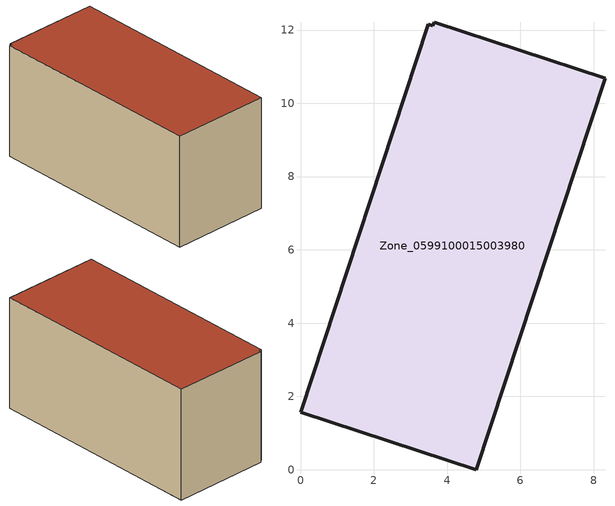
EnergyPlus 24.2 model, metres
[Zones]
Zone_0599100015003980
 floor ground (C_G): 0,1.57 3.49,12.15 3.61,12.11 3.65,12.21 8.31,10.68 4.79,0 z0.78
 wall outside (C_F): 0,1.57 4.79,0 8.31,10.68 3.65,12.21 3.61,12.11 3.49,12.15 0,1.57 z0.78:6.53
 roof outside (C_R): 3.49,12.15 0,1.57 4.79,0 8.31,10.68 3.65,12.21 3.61,12.11 z6.53
[BUILDING]
Pand.0599100015003980: North Axis=0; Terrain=City; Loads Convergence Tolerance Value=0.04; Temperature Convergence Tolerance Value=0.4; Solar Distribution=FullExterior; Maximum Number of Warmup Days=25; Minimum Number of Warmup Days=1
[Site:Location]
Rotterdam.The.Hague.AP_ZH_NLD Design_Conditions: Latitude=51.96; Longitude=4.45; Time Zone=1; Elevation=-4.5
[SITE:GROUNDTEMPERATURE:BUILDINGSURFACE]
18, 18, 18, 18, 18, 18, 18, 18, 18, 18, 18, 18
[MATERIAL] Thermal Absorptance=0.9; Solar Absorptance=0.7; Visible Absorptance=0.7
Name | Roughness | Thickness | Conductivity | Density | Specific Heat
G.TI.1965-1974 | MediumSmooth | 0.15 | 0.882353 | 540 | 1210
F.TI.1965-1974 | Rough | 0.3 | 0.697674 | 1920 | 840
R.TI.1965-1974 | MediumRough | 0.2 | 0.232558 | 1500 | 1000
[CONSTRUCTION]
C_G: G.TI.1965-1974
C_F: F.TI.1965-1974
C_R: R.TI.1965-1974
[ZONE]
Zone_0599100015003980: Type=1; Multiplier=1; Ceiling Height=Autocalculate; Volume=Autocalculate; Floor Area=autocalculate; Part of Total Floor Area=Yes
[ZONEINFILTRATION:DESIGNFLOWRATE]
Infil_Zone_0599100015003980: Zone or ZoneList or Space or SpaceList=Zone_0599100015003980; Schedule=AlwaysOn; Design Flow Rate Calculation Method=Flow/Area; Flow Rate per Floor Area=0.003; Constant Term Coefficient=1; Temperature Term Coefficient=0; Velocity Term Coefficient=0; Velocity Squared Term Coefficient=0
[HVACTEMPLATE:ZONE:IDEALLOADSAIRSYSTEM]
Zone_0599100015003980: Maximum Heating Supply Air Temperature=50; Minimum Cooling Supply Air Temperature=13; Maximum Heating Supply Air Humidity Ratio=0.0156; Minimum Cooling Supply Air Humidity Ratio=0.0077; Heating Limit=NoLimit; Cooling Limit=NoLimit; Dehumidification Control Type=ConstantSensibleHeatRatio; Cooling Sensible Heat Ratio=0.7; Dehumidification Setpoint=60; Humidification Control Type=None; Humidification Setpoint=30; Outdoor Air Method=None; Outdoor Air Flow Rate per Person=0.00944; Outdoor Air Flow Rate per Zone Floor Area=0; Outdoor Air Flow Rate per Zone=0; Demand Controlled Ventilation Type=None; Outdoor Air Economizer Type=NoEconomizer; Heat Recovery Type=None; Sensible Heat Recovery Effectiveness=0.7; Latent Heat Recovery Effectiveness=0.65
[ZONECONTROL:THERMOSTAT]
ThermostatControl_Zone_0599100015003980: Zone or ZoneList=Zone_0599100015003980; Control Type Schedule=DualSetpointControlType; Control 1=Thermostat_Zone_0599100015003980; Temperature Difference Between Cutout And Setpoint=0
[THERMOSTATSETPOINT:DUALSETPOINT]
Thermostat_Zone_0599100015003980: Heating Setpoint Temperature Schedule=HeatingSetpoint_Zone_0599100015003980; Cooling Setpoint Temperature Schedule=CoolingSetpoint_Zone_0599100015003980
[SCHEDULE:COMPACT]
HeatingSetpoint_Zone_0599100015003980: Through: 12/31, For: AllDays, Until: 24:00, 21
CoolingSetpoint_Zone_0599100015003980: Through: 12/31, For: AllDays, Until: 24:00, 24
DualSetpointControlType: Through: 12/31, For: AllDays, Until: 24:00, 4
AlwaysOn: Through: 12/31, For: AllDays, Until: 24:00, 1
